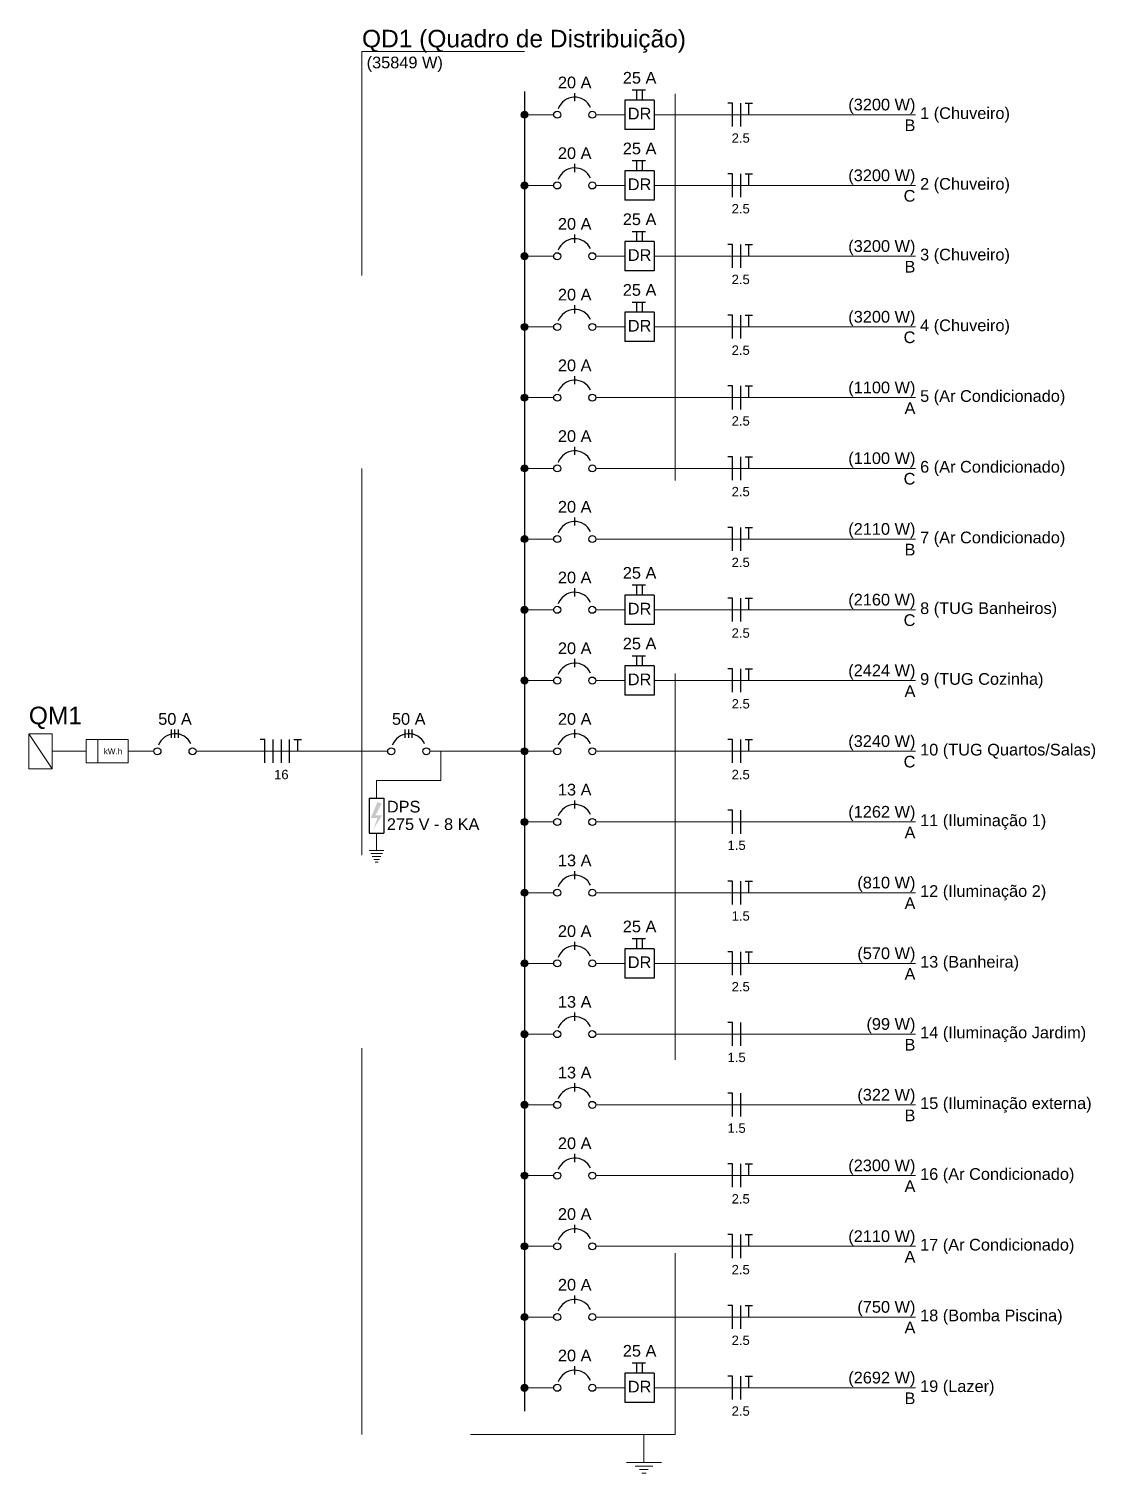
# Model space of a CAD drawing. Header units: millimetres. Extents: x 0 to 55.3, y 20.8 to 61.4.
# Drawn here: x 45.66 to 55.32, y 43.94 to 57.02 of the extents above; entities that cross this region are included whole.
import ezdxf

# ---------------------------------------------------------------- set-up
doc = ezdxf.new("R2010")
doc.units = ezdxf.units.MM
doc.linetypes.add('Dashed', pattern=[0.75, 0.5, -0.25])
for name, color, linetype, lineweight in [('DI-Barramento', 3, 'Continuous', 30), ('DI-Disjuntor', 1, 'Continuous', 30), ('DI-Fios', 3, 'Continuous', 30), ('DI-Linhas_do_diagrama', 1, 'Continuous', 20), ('DI-Pontilhado', 7, 'Continuous', 20), ('DI-Textos_do_diagrama', 7, 'Continuous', 20), ('DI-Título_do_diagrama', 3, 'Continuous', 30)]:
    doc.layers.add(name, color=color, linetype=linetype, lineweight=lineweight)
doc.styles.add('Arial', font='Arial')

msp = doc.modelspace()

# ---------------------------------------------------------------- hatches: boundary and pattern name
at = {"layer": 'DI-Textos_do_diagrama', "linetype": 'Continuous'}
msp.add_hatch(color=256, dxfattribs=at).paths.add_polyline_path([(48.818022, 50.020877), (48.855072, 50.004977), (48.802122, 49.900127), (48.860372, 49.900127), (48.780972, 49.773027), (48.818022, 49.874727), (48.757122, 49.874727)])

# ---------------------------------------------------------------- linework, layer by layer
at = {"layer": 'DI-Barramento', "linetype": 'Continuous'}
msp.add_line((50.149722, 56.457477), (50.149722, 44.501327), dxfattribs=at)
at = {"layer": 'DI-Disjuntor', "linetype": 'Continuous'}
for p, q in [((50.605072, 56.367427), (50.605072, 56.441577)), ((51.126672, 56.470677), (51.245772, 56.470677)), ((51.166372, 56.378027), (51.166372, 56.470677)), ((51.219322, 56.378027), (51.219322, 56.470677)), ((51.060472, 56.378027), (51.060472, 56.113277)), ((51.325222, 56.378027), (51.060472, 56.378027)), ((51.325222, 56.378027), (51.325222, 56.113277)), ((51.325222, 56.113277), (51.060472, 56.113277)), ((50.605072, 55.726727), (50.605072, 55.800877)), ((51.060472, 55.737327), (51.060472, 55.472577)), ((51.325222, 55.737327), (51.060472, 55.737327)), ((51.126672, 55.829977), (51.245772, 55.829977)), ((51.166372, 55.737327), (51.166372, 55.829977)), ((51.219322, 55.737327), (51.219322, 55.829977)), ((51.325222, 55.737327), (51.325222, 55.472577)), ((51.325222, 55.472577), (51.060472, 55.472577)), ((50.605072, 55.086027), (50.605072, 55.160177)), ((51.060472, 55.096627), (51.060472, 54.831877)), ((51.325222, 55.096627), (51.060472, 55.096627)), ((51.126672, 55.189277), (51.245772, 55.189277)), ((51.166372, 55.096627), (51.166372, 55.189277)), ((51.219322, 55.096627), (51.219322, 55.189277)), ((51.325222, 55.096627), (51.325222, 54.831877)), ((51.325222, 54.831877), (51.060472, 54.831877)), ((50.605072, 54.445327), (50.605072, 54.519477)), ((51.060472, 54.455927), (51.060472, 54.191177)), ((51.325222, 54.455927), (51.060472, 54.455927)), ((51.126672, 54.548627), (51.245772, 54.548627)), ((51.166372, 54.455927), (51.166372, 54.548627)), ((51.219322, 54.455927), (51.219322, 54.548627)), ((51.325222, 54.455927), (51.325222, 54.191177)), ((51.325222, 54.191177), (51.060472, 54.191177)), ((50.605072, 53.804677), (50.605072, 53.878777)), ((50.605072, 53.163977), (50.605072, 53.238077)), ((50.605072, 52.523277), (50.605072, 52.597377)), ((50.605072, 51.882577), (50.605072, 51.956677)), ((51.126672, 51.985827), (51.245772, 51.985827)), ((51.166372, 51.893177), (51.166372, 51.985827)), ((51.219322, 51.893177), (51.219322, 51.985827)), ((51.060472, 51.893177), (51.060472, 51.628427)), ((51.325222, 51.893177), (51.060472, 51.893177)), ((51.325222, 51.893177), (51.325222, 51.628427)), ((51.325222, 51.628427), (51.060472, 51.628427)), ((50.605072, 51.241877), (50.605072, 51.316027)), ((51.126672, 51.345127), (51.245772, 51.345127)), ((51.166372, 51.252477), (51.166372, 51.345127)), ((51.219322, 51.252477), (51.219322, 51.345127)), ((51.060472, 51.252477), (51.060472, 50.987727)), ((51.325222, 51.252477), (51.060472, 51.252477)), ((51.325222, 51.252477), (51.325222, 50.987727)), ((51.325222, 50.987727), (51.060472, 50.987727)), ((46.951522, 50.601177), (46.951522, 50.675327)), ((46.983322, 50.601177), (46.983322, 50.675327)), ((47.015072, 50.601177), (47.015072, 50.675327)), ((49.069522, 50.601177), (49.069522, 50.675327)), ((49.101322, 50.601177), (49.101322, 50.675327)), ((49.133072, 50.601177), (49.133072, 50.675327)), ((50.605072, 50.601177), (50.605072, 50.675327)), ((48.743872, 50.055777), (48.876272, 50.055777)), ((48.743872, 50.055777), (48.743872, 49.738077)), ((48.876272, 50.055777), (48.876272, 49.738077)), ((50.605072, 49.960477), (50.605072, 50.034627)), ((48.743872, 49.738077), (48.876272, 49.738077)), ((50.605072, 49.319777), (50.605072, 49.393927)), ((50.605072, 48.679077), (50.605072, 48.753227)), ((51.060472, 48.689677), (51.060472, 48.424927)), ((51.325222, 48.689677), (51.060472, 48.689677)), ((51.126672, 48.782327), (51.245772, 48.782327)), ((51.166372, 48.689677), (51.166372, 48.782327)), ((51.219322, 48.689677), (51.219322, 48.782327)), ((51.325222, 48.689677), (51.325222, 48.424927)), ((51.325222, 48.424927), (51.060472, 48.424927)), ((50.605072, 48.038427), (50.605072, 48.112527)), ((50.605072, 47.397727), (50.605072, 47.471827)), ((50.605072, 46.757027), (50.605072, 46.831127)), ((50.605072, 46.116327), (50.605072, 46.190427)), ((50.605072, 45.475627), (50.605072, 45.549777)), ((50.605072, 44.834927), (50.605072, 44.909077)), ((51.126672, 44.938177), (51.245772, 44.938177)), ((51.166372, 44.845527), (51.166372, 44.938177)), ((51.219322, 44.845527), (51.219322, 44.938177)), ((51.060472, 44.845527), (51.060472, 44.580777)), ((51.325222, 44.845527), (51.060472, 44.845527)), ((51.325222, 44.845527), (51.325222, 44.580777)), ((51.325222, 44.580777), (51.060472, 44.580777))]:
    msp.add_line(p, q, dxfattribs=at)
for centre in [(50.446222, 56.245677), (50.763922, 56.245677), (50.446222, 55.604977), (50.763922, 55.604977), (50.446222, 54.964277), (50.763922, 54.964277), (50.446222, 54.323577), (50.763922, 54.323577), (50.446222, 53.682877), (50.763922, 53.682877), (50.446222, 53.042177), (50.763922, 53.042177), (50.446222, 52.401477), (50.763922, 52.401477), (50.446222, 51.760777), (50.763922, 51.760777), (50.446222, 51.120077), (50.763922, 51.120077), (46.824472, 50.479377), (47.142172, 50.479377), (48.942472, 50.479377), (49.260172, 50.479377), (50.446222, 50.479377), (50.763922, 50.479377), (50.446222, 49.838727), (50.763922, 49.838727), (50.446222, 49.198027), (50.763922, 49.198027), (50.446222, 48.557327), (50.763922, 48.557327), (50.446222, 47.916627), (50.763922, 47.916627), (50.446222, 47.275927), (50.763922, 47.275927), (50.446222, 46.635227), (50.763922, 46.635227), (50.446222, 45.994527), (50.763922, 45.994527), (50.446222, 45.353827), (50.763922, 45.353827), (50.446222, 44.713127), (50.763922, 44.713127)]:
    msp.add_circle(centre, 0.03177, dxfattribs=at)
for centre in [(50.605072, 56.245677), (50.605072, 55.604977), (50.605072, 54.964277), (50.605072, 54.323577), (50.605072, 53.682877), (50.605072, 53.042177), (50.605072, 52.401477), (50.605072, 51.760777), (50.605072, 51.120077), (46.983322, 50.479377), (49.101322, 50.479377), (50.605072, 50.479377), (50.605072, 49.838727), (50.605072, 49.198027), (50.605072, 48.557327), (50.605072, 47.916627), (50.605072, 47.275927), (50.605072, 46.635227), (50.605072, 45.994527), (50.605072, 45.353827), (50.605072, 44.713127)]:
    msp.add_arc(centre, 0.15885, 25, 160, dxfattribs=at)
at = {"layer": 'DI-Fios', "linetype": 'Continuous'}
for p, q in [((52.034722, 56.351577), (51.992372, 56.351577)), ((52.034722, 56.139777), (52.034722, 56.351577)), ((52.108872, 56.139777), (52.108872, 56.351577)), ((52.149122, 56.351577), (52.216872, 56.351577)), ((52.183022, 56.245677), (52.183022, 56.351577)), ((52.034722, 55.710877), (51.992372, 55.710877)), ((52.034722, 55.499077), (52.034722, 55.710877)), ((52.108872, 55.499077), (52.108872, 55.710877)), ((52.149122, 55.710877), (52.216872, 55.710877)), ((52.183022, 55.604977), (52.183022, 55.710877)), ((52.034722, 55.070177), (51.992372, 55.070177)), ((52.034722, 54.858377), (52.034722, 55.070177)), ((52.108872, 54.858377), (52.108872, 55.070177)), ((52.149122, 55.070177), (52.216872, 55.070177)), ((52.183022, 54.964277), (52.183022, 55.070177)), ((52.034722, 54.429477), (51.992372, 54.429477)), ((52.034722, 54.217677), (52.034722, 54.429477)), ((52.108872, 54.217677), (52.108872, 54.429477)), ((52.149122, 54.429477), (52.216872, 54.429477)), ((52.183022, 54.323577), (52.183022, 54.429477)), ((52.034722, 53.788777), (51.992372, 53.788777)), ((52.034722, 53.576977), (52.034722, 53.788777)), ((52.108872, 53.576977), (52.108872, 53.788777)), ((52.149122, 53.788777), (52.216872, 53.788777)), ((52.183022, 53.682877), (52.183022, 53.788777)), ((52.034722, 53.148077), (51.992372, 53.148077)), ((52.034722, 52.936277), (52.034722, 53.148077)), ((52.108872, 52.936277), (52.108872, 53.148077)), ((52.149122, 53.148077), (52.216872, 53.148077)), ((52.183022, 53.042177), (52.183022, 53.148077)), ((52.034722, 52.507377), (51.992372, 52.507377)), ((52.034722, 52.295577), (52.034722, 52.507377)), ((52.108872, 52.295577), (52.108872, 52.507377)), ((52.149122, 52.507377), (52.216872, 52.507377)), ((52.183022, 52.401477), (52.183022, 52.507377)), ((52.034722, 51.866677), (51.992372, 51.866677)), ((52.034722, 51.654877), (52.034722, 51.866677)), ((52.108872, 51.654877), (52.108872, 51.866677)), ((52.149122, 51.866677), (52.216872, 51.866677)), ((52.183022, 51.760777), (52.183022, 51.866677)), ((52.034722, 51.225977), (51.992372, 51.225977)), ((52.034722, 51.014177), (52.034722, 51.225977)), ((52.108872, 51.014177), (52.108872, 51.225977)), ((52.149122, 51.225977), (52.216872, 51.225977)), ((52.183022, 51.120077), (52.183022, 51.225977)), ((47.798722, 50.585277), (47.756372, 50.585277)), ((47.798722, 50.373477), (47.798722, 50.585277)), ((47.872872, 50.373477), (47.872872, 50.585277)), ((47.946972, 50.373477), (47.946972, 50.585277)), ((48.021122, 50.373477), (48.021122, 50.585277)), ((48.061372, 50.585277), (48.129122, 50.585277)), ((48.095272, 50.479377), (48.095272, 50.585277)), ((52.034722, 50.585277), (51.992372, 50.585277)), ((52.034722, 50.373477), (52.034722, 50.585277)), ((52.108872, 50.373477), (52.108872, 50.585277)), ((52.149122, 50.585277), (52.216872, 50.585277)), ((52.183022, 50.479377), (52.183022, 50.585277)), ((52.034722, 49.944627), (51.992372, 49.944627)), ((52.034722, 49.732827), (52.034722, 49.944627)), ((52.108872, 49.732827), (52.108872, 49.944627)), ((52.034722, 49.303927), (51.992372, 49.303927)), ((52.034722, 49.092127), (52.034722, 49.303927)), ((52.108872, 49.092127), (52.108872, 49.303927)), ((52.149122, 49.303927), (52.216872, 49.303927)), ((52.183022, 49.198027), (52.183022, 49.303927)), ((52.034722, 48.663227), (51.992372, 48.663227)), ((52.034722, 48.451427), (52.034722, 48.663227)), ((52.108872, 48.451427), (52.108872, 48.663227)), ((52.149122, 48.663227), (52.216872, 48.663227)), ((52.183022, 48.557327), (52.183022, 48.663227)), ((52.034722, 48.022527), (51.992372, 48.022527)), ((52.034722, 47.810727), (52.034722, 48.022527)), ((52.108872, 47.810727), (52.108872, 48.022527)), ((52.034722, 47.381827), (51.992372, 47.381827)), ((52.034722, 47.170027), (52.034722, 47.381827)), ((52.108872, 47.170027), (52.108872, 47.381827)), ((52.034722, 46.741127), (51.992372, 46.741127)), ((52.034722, 46.529327), (52.034722, 46.741127)), ((52.108872, 46.529327), (52.108872, 46.741127)), ((52.149122, 46.741127), (52.216872, 46.741127)), ((52.183022, 46.635227), (52.183022, 46.741127)), ((52.034722, 46.100427), (51.992372, 46.100427)), ((52.034722, 45.888627), (52.034722, 46.100427)), ((52.108872, 45.888627), (52.108872, 46.100427)), ((52.149122, 46.100427), (52.216872, 46.100427)), ((52.183022, 45.994527), (52.183022, 46.100427)), ((52.034722, 45.459727), (51.992372, 45.459727)), ((52.034722, 45.247927), (52.034722, 45.459727)), ((52.108872, 45.247927), (52.108872, 45.459727)), ((52.149122, 45.459727), (52.216872, 45.459727)), ((52.183022, 45.353827), (52.183022, 45.459727)), ((52.034722, 44.819027), (51.992372, 44.819027)), ((52.034722, 44.607227), (52.034722, 44.819027)), ((52.108872, 44.607227), (52.108872, 44.819027)), ((52.149122, 44.819027), (52.216872, 44.819027)), ((52.183022, 44.713127), (52.183022, 44.819027))]:
    msp.add_line(p, q, dxfattribs=at)
at = {"layer": 'DI-Linhas_do_diagrama', "linetype": 'Continuous'}
for p, q in [((50.181472, 56.245677), (50.414472, 56.245677)), ((50.795722, 56.245677), (51.060472, 56.245677)), ((51.325222, 56.245677), (53.692072, 56.245677)), ((50.181472, 55.604977), (50.414472, 55.604977)), ((50.795722, 55.604977), (51.060472, 55.604977)), ((51.325222, 55.604977), (53.692072, 55.604977)), ((50.181472, 54.964277), (50.414472, 54.964277)), ((50.795722, 54.964277), (51.060472, 54.964277)), ((51.325222, 54.964277), (53.692072, 54.964277)), ((50.181472, 54.323577), (50.414472, 54.323577)), ((50.795722, 54.323577), (51.060472, 54.323577)), ((51.325222, 54.323577), (53.692072, 54.323577)), ((50.181472, 53.682877), (50.414472, 53.682877)), ((50.795722, 53.682877), (53.692072, 53.682877)), ((50.181472, 53.042177), (50.414472, 53.042177)), ((50.795722, 53.042177), (53.692072, 53.042177)), ((50.181472, 52.401477), (50.414472, 52.401477)), ((50.795722, 52.401477), (53.692072, 52.401477)), ((50.181472, 51.760777), (50.414472, 51.760777)), ((50.795722, 51.760777), (51.060472, 51.760777)), ((51.325222, 51.760777), (53.692072, 51.760777)), ((50.181472, 51.120077), (50.414472, 51.120077)), ((50.795722, 51.120077), (51.060472, 51.120077)), ((51.325222, 51.120077), (53.692072, 51.120077)), ((45.871372, 50.638227), (45.659572, 50.638227)), ((45.659572, 50.638227), (45.659572, 50.320527)), ((45.871372, 50.320527), (45.659572, 50.638227)), ((45.871372, 50.320527), (45.871372, 50.638227)), ((46.284372, 50.373477), (46.284372, 50.585277)), ((45.871372, 50.479377), (46.178472, 50.479377)), ((46.559722, 50.479377), (46.792672, 50.479377)), ((47.173922, 50.479377), (48.910672, 50.479377)), ((49.291922, 50.479377), (49.524922, 50.479377)), ((49.392522, 50.479377), (49.392522, 50.214627)), ((49.524922, 50.479377), (50.149722, 50.479377)), ((50.181472, 50.479377), (50.414472, 50.479377)), ((50.795722, 50.479377), (53.692072, 50.479377)), ((45.659572, 50.320527), (45.871372, 50.320527)), ((49.392522, 50.214627), (48.810072, 50.214627)), ((48.810072, 50.214627), (48.810072, 50.055777)), ((48.810072, 49.738077), (48.810072, 49.579227)), ((50.181472, 49.838727), (50.414472, 49.838727)), ((50.795722, 49.838727), (53.692072, 49.838727)), ((48.743872, 49.579227), (48.876272, 49.579227)), ((48.757122, 49.552777), (48.863022, 49.552777)), ((48.770372, 49.526277), (48.849772, 49.526277)), ((48.783622, 49.499827), (48.836572, 49.499827)), ((48.796822, 49.473327), (48.823322, 49.473327)), ((50.181472, 49.198027), (50.414472, 49.198027)), ((50.795722, 49.198027), (53.692072, 49.198027)), ((50.181472, 48.557327), (50.414472, 48.557327)), ((50.795722, 48.557327), (51.060472, 48.557327)), ((51.325222, 48.557327), (53.692072, 48.557327)), ((50.181472, 47.916627), (50.414472, 47.916627)), ((50.795722, 47.916627), (53.692072, 47.916627)), ((50.181472, 47.275927), (50.414472, 47.275927)), ((50.795722, 47.275927), (53.692072, 47.275927)), ((50.181472, 46.635227), (50.414472, 46.635227)), ((50.795722, 46.635227), (53.692072, 46.635227)), ((50.181472, 45.994527), (50.414472, 45.994527)), ((50.795722, 45.994527), (53.692072, 45.994527)), ((50.181472, 45.353827), (50.414472, 45.353827)), ((50.795722, 45.353827), (53.692072, 45.353827)), ((50.181472, 44.713127), (50.414472, 44.713127)), ((50.795722, 44.713127), (51.060472, 44.713127)), ((51.325222, 44.713127), (53.692072, 44.713127))]:
    msp.add_line(p, q, dxfattribs=at)
at = {"layer": 'DI-Linhas_do_diagrama', "linetype": 'Continuous', "const_width": 0.031138}
for points in [[(50.134153, 56.245677, 1), (50.165292, 56.245677, 1)], [(50.134153, 55.604977, 1), (50.165292, 55.604977, 1)], [(50.134153, 54.964277, 1), (50.165292, 54.964277, 1)], [(50.134153, 54.323577, 1), (50.165292, 54.323577, 1)], [(50.134153, 53.682877, 1), (50.165292, 53.682877, 1)], [(50.134153, 53.042177, 1), (50.165292, 53.042177, 1)], [(50.134153, 52.401477, 1), (50.165292, 52.401477, 1)], [(50.134153, 51.760777, 1), (50.165292, 51.760777, 1)], [(50.134153, 51.120077, 1), (50.165292, 51.120077, 1)], [(50.134153, 50.479377, 1), (50.165292, 50.479377, 1)], [(50.134153, 49.838727, 1), (50.165292, 49.838727, 1)], [(50.134153, 49.198027, 1), (50.165292, 49.198027, 1)], [(50.134153, 48.557327, 1), (50.165292, 48.557327, 1)], [(50.134153, 47.916627, 1), (50.165292, 47.916627, 1)], [(50.134153, 47.275927, 1), (50.165292, 47.275927, 1)], [(50.134153, 46.635227, 1), (50.165292, 46.635227, 1)], [(50.134153, 45.994527, 1), (50.165292, 45.994527, 1)], [(50.134153, 45.353827, 1), (50.165292, 45.353827, 1)], [(50.134153, 44.713127, 1), (50.165292, 44.713127, 1)]]:
    msp.add_lwpolyline(points, format="xyb", close=True, dxfattribs=at)
at = {"layer": 'DI-Linhas_do_diagrama', "linetype": 'Continuous', "flags": 128}
msp.add_lwpolyline([(46.178472, 50.373477), (46.178472, 50.585277), (46.559722, 50.585277), (46.559722, 50.373477), (46.178472, 50.373477)], close=True, dxfattribs=at)
at = {"layer": 'DI-Linhas_do_diagrama', "linetype": 'Continuous'}
for centre in [(50.149722, 56.245677), (50.149722, 55.604977), (50.149722, 54.964277), (50.149722, 54.323577), (50.149722, 53.682877), (50.149722, 53.042177), (50.149722, 52.401477), (50.149722, 51.760777), (50.149722, 51.120077), (50.149722, 50.479377), (50.149722, 49.838727), (50.149722, 49.198027), (50.149722, 48.557327), (50.149722, 47.916627), (50.149722, 47.275927), (50.149722, 46.635227), (50.149722, 45.994527), (50.149722, 45.353827), (50.149722, 44.713127)]:
    msp.add_circle(centre, 0.03177, dxfattribs=at)
at = {"layer": 'DI-Pontilhado', "linetype": 'Dashed', "ltscale": 7, "flags": 128}
msp.add_lwpolyline([(48.677722, 44.289527), (48.677722, 56.817527), (51.515822, 56.817527), (51.515822, 44.289527), (48.677722, 44.289527)], close=True, dxfattribs=at)
at = {"layer": 'DI-Textos_do_diagrama', "linetype": 'Continuous'}
for p, q in [((51.232022, 44.289527), (51.232022, 44.035377)), ((51.073172, 44.035377), (51.390872, 44.035377)), ((51.152572, 44.003627), (51.311422, 44.003627)), ((51.192322, 43.971827), (51.271722, 43.971827)), ((51.212172, 43.940077), (51.251872, 43.940077))]:
    msp.add_line(p, q, dxfattribs=at)

# ---------------------------------------------------------------- texts
at = {"layer": 'DI-Disjuntor', "char_height": 0.1059, "width": 0.25416, "attachment_point": 8, "line_spacing_factor": 0.798, "style": 'Arial'}
for insert in [(51.192872, 56.203224), (51.192872, 55.562724), (51.192872, 54.921724), (51.192872, 54.281224), (51.192872, 51.718224), (51.192872, 51.077724), (51.192872, 48.515224), (51.192872, 44.670724)]:
    msp.add_mtext('DR', dxfattribs=dict(at, insert=insert))
at = {"layer": 'DI-Linhas_do_diagrama', "char_height": 0.1059, "attachment_point": 7, "line_spacing_factor": 0.798, "style": 'Arial'}
for s, insert, width in [('DPS', (48.902872, 49.923224), 0.38124), ('275 V - 8 KA', (48.902872, 49.764724), 1.52496)]:
    msp.add_mtext(s, dxfattribs=dict(at, insert=insert, width=width))
at = {"layer": 'DI-Textos_do_diagrama', "line_spacing_factor": 0.798, "style": 'Arial'}
for s, insert, char_height, width, attachment_point in [('(35849 W)', (48.719872, 56.634277), 0.1059, 1.14372, 7), ('20 A', (50.604872, 56.483724), 0.1059, 0.50832, 8), ('25 A', (51.192872, 56.526224), 0.1059, 0.50832, 8), ('(3200 W)', (53.691872, 56.253277), 0.1059, 1.01664, 9), ('1 (Chuveiro)', (53.734372, 56.175277), 0.1059, 1.52496, 7), ('B', (53.691872, 56.097224), 0.1059, 0.12708, 9), ('2.5', (52.108872, 55.991235), 0.08472, 0.304992, 8), ('20 A', (50.604872, 55.843224), 0.1059, 0.50832, 8), ('25 A', (51.192872, 55.885724), 0.1059, 0.50832, 8), ('(3200 W)', (53.691872, 55.612277), 0.1059, 1.01664, 9), ('2 (Chuveiro)', (53.734372, 55.534777), 0.1059, 1.52496, 7), ('C', (53.691872, 55.456724), 0.1059, 0.12708, 9), ('25 A', (51.192872, 55.244724), 0.1059, 0.50832, 8), ('2.5', (52.108872, 55.350735), 0.08472, 0.304992, 8), ('20 A', (50.604872, 55.202724), 0.1059, 0.50832, 8), ('(3200 W)', (53.691872, 54.971777), 0.1059, 1.01664, 9), ('3 (Chuveiro)', (53.734372, 54.894277), 0.1059, 1.52496, 7), ('B', (53.691872, 54.816224), 0.1059, 0.12708, 9), ('25 A', (51.192872, 54.604224), 0.1059, 0.50832, 8), ('2.5', (52.108872, 54.710235), 0.08472, 0.304992, 8), ('20 A', (50.604872, 54.561724), 0.1059, 0.50832, 8), ('(3200 W)', (53.691872, 54.330777), 0.1059, 1.01664, 9), ('4 (Chuveiro)', (53.734372, 54.253277), 0.1059, 1.52496, 7), ('C', (53.691872, 54.175224), 0.1059, 0.12708, 9), ('2.5', (52.108872, 54.069235), 0.08472, 0.304992, 8), ('20 A', (50.604872, 53.921224), 0.1059, 0.50832, 8), ('(1100 W)', (53.691872, 53.690277), 0.1059, 1.01664, 9), ('5 (Ar Condicionado)', (53.734372, 53.612777), 0.1059, 2.41452, 7), ('2.5', (52.108872, 53.428735), 0.08472, 0.304992, 8), ('A', (53.691872, 53.534724), 0.1059, 0.12708, 9), ('20 A', (50.604872, 53.280224), 0.1059, 0.50832, 8), ('(1100 W)', (53.691872, 53.049777), 0.1059, 1.01664, 9), ('C', (53.691872, 52.893724), 0.1059, 0.12708, 9), ('6 (Ar Condicionado)', (53.734372, 52.971777), 0.1059, 2.41452, 7), ('2.5', (52.108872, 52.788235), 0.08472, 0.304992, 8), ('20 A', (50.604872, 52.639724), 0.1059, 0.50832, 8), ('(2110 W)', (53.691872, 52.408777), 0.1059, 1.01664, 9), ('7 (Ar Condicionado)', (53.734372, 52.331277), 0.1059, 2.41452, 7), ('B', (53.691872, 52.253224), 0.1059, 0.12708, 9), ('2.5', (52.108872, 52.147235), 0.08472, 0.304992, 8), ('20 A', (50.604872, 51.999224), 0.1059, 0.50832, 8), ('25 A', (51.192872, 52.041224), 0.1059, 0.50832, 8), ('(2160 W)', (53.691872, 51.768277), 0.1059, 1.01664, 9), ('8 (TUG Banheiros)', (53.734372, 51.690777), 0.1059, 2.16036, 7), ('C', (53.691872, 51.612724), 0.1059, 0.12708, 9), ('2.5', (52.108872, 51.506735), 0.08472, 0.304992, 8), ('20 A', (50.604872, 51.358224), 0.1059, 0.50832, 8), ('25 A', (51.192872, 51.400724), 0.1059, 0.50832, 8), ('(2424 W)', (53.691872, 51.127777), 0.1059, 1.01664, 9), ('9 (TUG Cozinha)', (53.734372, 51.049777), 0.1059, 1.9062, 7), ('A', (53.691872, 50.971724), 0.1059, 0.12708, 9), ('2.5', (52.108872, 50.865735), 0.08472, 0.304992, 8), ('50 A', (46.983372, 50.717724), 0.1059, 0.50832, 8), ('50 A', (49.101372, 50.717724), 0.1059, 0.50832, 8), ('20 A', (50.604872, 50.717724), 0.1059, 0.50832, 8), ('kW.h', (46.337372, 50.452751), 0.05295, 0.25416, 7), ('(3240 W)', (53.691872, 50.486777), 0.1059, 1.01664, 9), ('10 (TUG Quartos/Salas)', (53.734372, 50.409277), 0.1059, 2.79576, 7), ('C', (53.691872, 50.331224), 0.1059, 0.12708, 9), ('16', (47.946872, 50.225235), 0.08472, 0.203328, 8), ('2.5', (52.108872, 50.225235), 0.08472, 0.304992, 8), ('13 A', (50.604872, 50.077224), 0.1059, 0.50832, 8), ('(1262 W)', (53.691872, 49.846277), 0.1059, 1.01664, 9), ('11 (Iluminação 1)', (53.734372, 49.768277), 0.1059, 2.16036, 7), ('A', (53.691872, 49.690224), 0.1059, 0.12708, 9), ('1.5', (52.071872, 49.584735), 0.08472, 0.304992, 8), ('13 A', (50.604872, 49.436224), 0.1059, 0.50832, 8), ('(810 W)', (53.691872, 49.205277), 0.1059, 0.88956, 9), ('12 (Iluminação 2)', (53.734372, 49.127777), 0.1059, 2.16036, 7), ('A', (53.691872, 49.049724), 0.1059, 0.12708, 9), ('25 A', (51.192872, 48.837724), 0.1059, 0.50832, 8), ('1.5', (52.108872, 48.943735), 0.08472, 0.304992, 8), ('20 A', (50.604872, 48.795724), 0.1059, 0.50832, 8), ('(570 W)', (53.691872, 48.564777), 0.1059, 0.88956, 9), ('13 (Banheira)', (53.734372, 48.487277), 0.1059, 1.65204, 7), ('A', (53.691872, 48.409224), 0.1059, 0.12708, 9), ('2.5', (52.108872, 48.303235), 0.08472, 0.304992, 8), ('13 A', (50.604872, 48.154724), 0.1059, 0.50832, 8), ('(99 W)', (53.691872, 47.924277), 0.1059, 0.76248, 9), ('14 (Iluminação Jardim)', (53.734372, 47.846277), 0.1059, 2.79576, 7), ('B', (53.691872, 47.768224), 0.1059, 0.12708, 9), ('1.5', (52.071872, 47.662235), 0.08472, 0.304992, 8), ('13 A', (50.604872, 47.514224), 0.1059, 0.50832, 8), ('(322 W)', (53.691872, 47.283277), 0.1059, 0.88956, 9), ('B', (53.691872, 47.127724), 0.1059, 0.12708, 9), ('15 (Iluminação externa)', (53.734372, 47.205777), 0.1059, 2.92284, 7), ('1.5', (52.071872, 47.021735), 0.08472, 0.304992, 8), ('20 A', (50.604872, 46.873724), 0.1059, 0.50832, 8), ('(2300 W)', (53.691872, 46.642777), 0.1059, 1.01664, 9), ('16 (Ar Condicionado)', (53.734372, 46.564777), 0.1059, 2.5416, 7), ('A', (53.691872, 46.487224), 0.1059, 0.12708, 9), ('2.5', (52.108872, 46.381235), 0.08472, 0.304992, 8), ('20 A', (50.604872, 46.232724), 0.1059, 0.50832, 8), ('(2110 W)', (53.691872, 46.001777), 0.1059, 1.01664, 9), ('17 (Ar Condicionado)', (53.734372, 45.924277), 0.1059, 2.5416, 7), ('A', (53.691872, 45.846224), 0.1059, 0.12708, 9), ('2.5', (52.108872, 45.740235), 0.08472, 0.304992, 8), ('20 A', (50.604872, 45.592224), 0.1059, 0.50832, 8), ('(750 W)', (53.691872, 45.361277), 0.1059, 0.88956, 9), ('18 (Bomba Piscina)', (53.734372, 45.283777), 0.1059, 2.28744, 7), ('A', (53.691872, 45.205724), 0.1059, 0.12708, 9), ('2.5', (52.108872, 45.099735), 0.08472, 0.304992, 8), ('20 A', (50.604872, 44.951224), 0.1059, 0.50832, 8), ('25 A', (51.192872, 44.993724), 0.1059, 0.50832, 8), ('(2692 W)', (53.691872, 44.720777), 0.1059, 1.01664, 9), ('19 (Lazer)', (53.734372, 44.642777), 0.1059, 1.2708, 7), ('B', (53.691872, 44.564724), 0.1059, 0.12708, 9), ('2.5', (52.108872, 44.458735), 0.08472, 0.304992, 8)]:
    msp.add_mtext(s, dxfattribs=dict(at, insert=insert, char_height=char_height, width=width, attachment_point=attachment_point))
at = {"layer": 'DI-Título_do_diagrama', "char_height": 0.15885, "attachment_point": 7, "line_spacing_factor": 0.798, "style": 'Arial'}
for s, insert, width in [('QD1 (Quadro de Distribuição)', (48.677872, 56.807277), 5.33736), ('QM1', (45.659372, 50.680698), 0.57186)]:
    msp.add_mtext(s, dxfattribs=dict(at, insert=insert, width=width))

doc.saveas('drawing.dxf')
